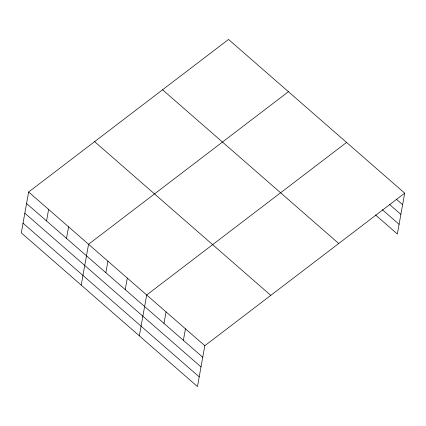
<?xml version="1.0" encoding="UTF-8"?>
<svg xmlns="http://www.w3.org/2000/svg" width="426" height="426" viewBox="0 0 426 426"><rect width="100%" height="100%" fill="white"/><g stroke="black" fill="none" stroke-linecap="round" stroke-linejoin="round"><path stroke-width="0.64" d="M28.648 191.993L21.3 232.841L197.472 386.563L204.821 345.715L404.7 193.159L228.528 39.437L28.648 191.993L204.821 345.715M46.541 220.95L48.617 209.416M66.509 238.374L68.581 226.84M81.201 285.106L88.549 244.258L288.423 91.702M105.85 272.704L107.927 261.17M125.233 289.611L127.305 278.077M139.334 335.832L146.688 294.989L346.562 142.433M163.989 323.43L166.065 311.896M183.366 340.342L185.443 328.808M404.7 193.159L397.351 234.007L375.487 214.928M396.164 199.059L402.623 204.693M389.455 204.395L400.882 214.369M382.197 209.592L399.093 224.332M162.567 89.785L338.739 243.502M94.609 141.65L270.782 295.372M26.572 203.527L202.749 357.249M24.836 213.202L201.008 366.924M23.041 223.165L199.214 376.888"/></g></svg>
